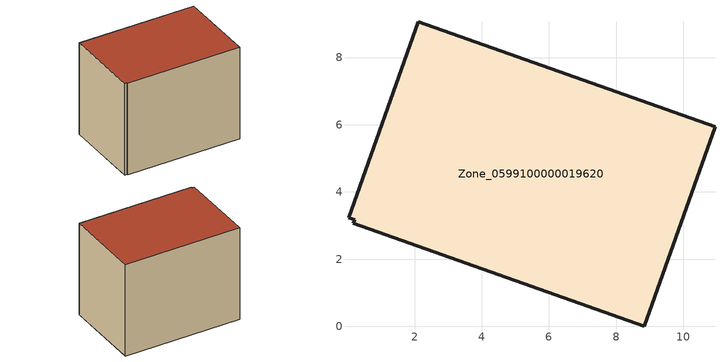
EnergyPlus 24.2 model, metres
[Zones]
Zone_0599100000019620
 floor ground (C_G): 0.18,3.08 0.22,3.18 0.03,3.23 2.11,9.07 10.94,5.94 8.83,0 z0.59
 wall outside (C_F): 8.83,0 10.94,5.94 2.11,9.07 0.03,3.23 0.22,3.18 0.18,3.08 8.83,0 z0.59:8.2
 roof outside (C_R): 0.22,3.18 0.18,3.08 8.83,0 10.94,5.94 2.11,9.07 0.03,3.23 z8.2
[BUILDING]
Pand.0599100000019620: North Axis=0; Terrain=City; Loads Convergence Tolerance Value=0.04; Temperature Convergence Tolerance Value=0.4; Solar Distribution=FullExterior; Maximum Number of Warmup Days=25; Minimum Number of Warmup Days=1
[Site:Location]
Rotterdam.The.Hague.AP_ZH_NLD Design_Conditions: Latitude=51.96; Longitude=4.45; Time Zone=1; Elevation=-4.5
[SITE:GROUNDTEMPERATURE:BUILDINGSURFACE]
18, 18, 18, 18, 18, 18, 18, 18, 18, 18, 18, 18
[MATERIAL] Thermal Absorptance=0.9; Solar Absorptance=0.7; Visible Absorptance=0.7
Name | Roughness | Thickness | Conductivity | Density | Specific Heat
G.TC.1965-1974 | MediumSmooth | 0.15 | 0.882353 | 540 | 1210
F.TC.1965-1974 | Rough | 0.3 | 0.697674 | 1920 | 840
R.TC.1965-1974 | MediumRough | 0.2 | 0.232558 | 1500 | 1000
[CONSTRUCTION]
C_G: G.TC.1965-1974
C_F: F.TC.1965-1974
C_R: R.TC.1965-1974
[ZONE]
Zone_0599100000019620: Type=1; Multiplier=1; Ceiling Height=Autocalculate; Volume=Autocalculate; Floor Area=autocalculate; Part of Total Floor Area=Yes
[ZONEINFILTRATION:DESIGNFLOWRATE]
Infil_Zone_0599100000019620: Zone or ZoneList or Space or SpaceList=Zone_0599100000019620; Schedule=AlwaysOn; Design Flow Rate Calculation Method=Flow/Area; Flow Rate per Floor Area=0.003; Constant Term Coefficient=1; Temperature Term Coefficient=0; Velocity Term Coefficient=0; Velocity Squared Term Coefficient=0
[HVACTEMPLATE:ZONE:IDEALLOADSAIRSYSTEM]
Zone_0599100000019620: Maximum Heating Supply Air Temperature=50; Minimum Cooling Supply Air Temperature=13; Maximum Heating Supply Air Humidity Ratio=0.0156; Minimum Cooling Supply Air Humidity Ratio=0.0077; Heating Limit=NoLimit; Cooling Limit=NoLimit; Dehumidification Control Type=ConstantSensibleHeatRatio; Cooling Sensible Heat Ratio=0.7; Dehumidification Setpoint=60; Humidification Control Type=None; Humidification Setpoint=30; Outdoor Air Method=None; Outdoor Air Flow Rate per Person=0.00944; Outdoor Air Flow Rate per Zone Floor Area=0; Outdoor Air Flow Rate per Zone=0; Demand Controlled Ventilation Type=None; Outdoor Air Economizer Type=NoEconomizer; Heat Recovery Type=None; Sensible Heat Recovery Effectiveness=0.7; Latent Heat Recovery Effectiveness=0.65
[ZONECONTROL:THERMOSTAT]
ThermostatControl_Zone_0599100000019620: Zone or ZoneList=Zone_0599100000019620; Control Type Schedule=DualSetpointControlType; Control 1=Thermostat_Zone_0599100000019620; Temperature Difference Between Cutout And Setpoint=0
[THERMOSTATSETPOINT:DUALSETPOINT]
Thermostat_Zone_0599100000019620: Heating Setpoint Temperature Schedule=HeatingSetpoint_Zone_0599100000019620; Cooling Setpoint Temperature Schedule=CoolingSetpoint_Zone_0599100000019620
[SCHEDULE:COMPACT]
HeatingSetpoint_Zone_0599100000019620: Through: 12/31, For: AllDays, Until: 24:00, 21
CoolingSetpoint_Zone_0599100000019620: Through: 12/31, For: AllDays, Until: 24:00, 24
DualSetpointControlType: Through: 12/31, For: AllDays, Until: 24:00, 4
AlwaysOn: Through: 12/31, For: AllDays, Until: 24:00, 1
